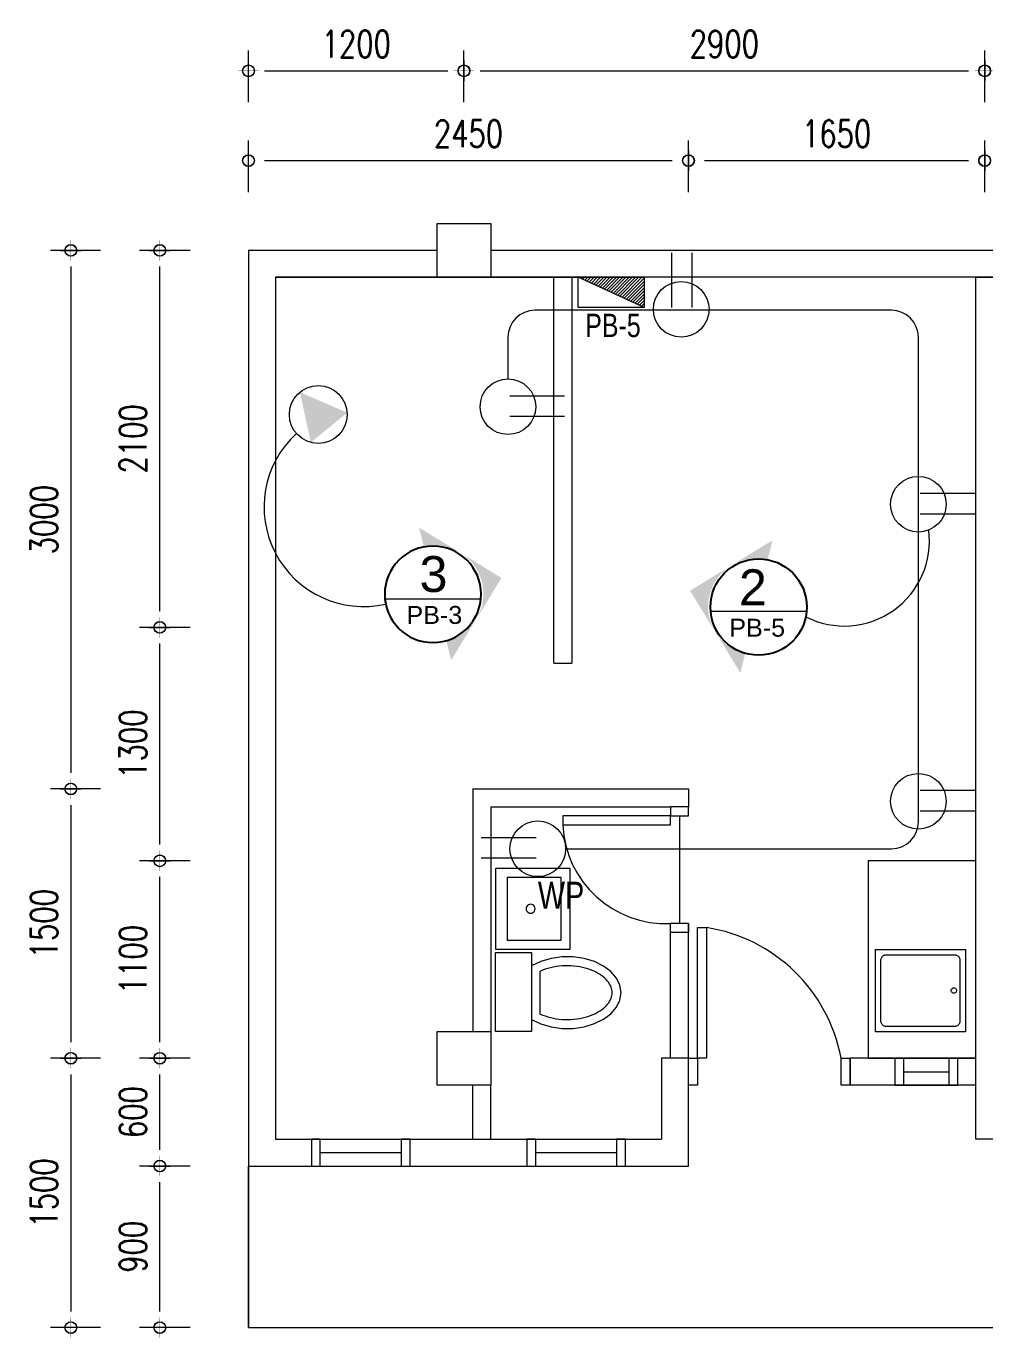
# Model space of a CAD drawing. Header units: millimetres. Extents: x 1634676 to 2610633, y -385676 to -37463.
# Drawn here: x 2139260 to 2144597, y -141535 to -134230 of the extents above; entities that cross this region are included whole.
import ezdxf

# ---------------------------------------------------------------- set-up
doc = ezdxf.new("R2010")
doc.units = ezdxf.units.MM
doc.header["$MEASUREMENT"] = 0
doc.linetypes.add('HIDDEN2', pattern=[0.1875, 0.125, -0.0625])
doc.layers.get('0').update_dxf_attribs({"lineweight": 15})
doc.layers.get('Defpoints').update_dxf_attribs({"color": 250})
for name, color, linetype, lineweight in [('.1', 1, 'Continuous', 9), ('.15', 7, 'Continuous', 15), ('.2', 2, 'Continuous', 20), ('ST-ANNOT_A', 74, 'Continuous', 20), ('ST-DIM_E', 250, 'Continuous', 13), ('ST-HATCH_E', 250, 'Continuous', 9)]:
    doc.layers.add(name, color=color, linetype=linetype, lineweight=lineweight)
for name, color, linetype in [('PDF4_Text', 7, 'Continuous'), ('TXT', 4, 'Continuous'), ('WI', 6, 'Continuous')]:
    doc.layers.add(name, color=color, linetype=linetype)
doc.styles.add('PDF Arial', font='arial.ttf')
doc.styles.add('ST_TEXT', font='romans.shx', dxfattribs={"width": 0.75})
doc.styles.add('TXT-2', font='GOTHIC.TTF', dxfattribs={"height": 2.5})
doc.dimstyles.new('ST_D75', dxfattribs={"dimscale": 75, "dimtxt": 2, "dimasz": 1.2, "dimexe": 1.5, "dimexo": 1, "dimgap": 1, "dimtad": 1, "dimdec": 0, "dimzin": 1, "dimdsep": 46, "dimtxsty": 'ST_TEXT', "dimblk": 'OpenIndicator', "dimcen": 1, "dimclrd": 256, "dimclre": 256, "dimclrt": 7, "dimadec": 0, "dimazin": 0, "dimtfac": 1, "dimtdec": 0, "dimtix": 1, "dimtmove": 2, "dimatfit": 3, "dimldrblk": 'OPEN90', "dimfxl": 0.075, "dimlwd": -1, "dimlwe": -1, "dimarcsym": 0})

# ---------------------------------------------------------------- blocks, each defined once
blk = doc.blocks.new('WERWERWERWERRR')
at = {"layer": '.1'}
for p, q in [((2049565, -88130.7), (2040365, -88130.7)), ((2040365, -88130.7), (2040365, -94130.7)), ((2049415, -88280.7), (2040515, -88280.7)), ((2040515, -88280.7), (2040515, -93080.7)), ((2040515, -88280.7), (2042515, -88280.7)), ((2044415, -93080.7), (2044415, -88280.7)), ((2044415, -88280.7), (2044515, -88280.7)), ((2041615, -91130.7), (2041615, -92480.7)), ((2041615, -91130.7), (2042815, -91130.7)), ((2042815, -91130.7), (2042815, -91130.7)), ((2042815, -91130.7), (2042815, -91230.7)), ((2041715, -91230.7), (2041715, -92480.7)), ((2041715, -91230.7), (2042715, -91230.7)), ((2042815, -91230.7), (2042715, -91230.7)), ((2042715, -91230.7), (2042715, -91280.7)), ((2042815, -91280.7), (2042815, -91230.7)), ((2042715, -91280.7), (2042115, -91280.7)), ((2042115, -91280.7), (2042115, -91330.7)), ((2042715, -91280.7), (2042815, -91280.7)), ((2042715, -91330.7), (2042715, -91280.7)), ((2042765, -91280.7), (2042765, -91880.7)), ((2042115, -91330.7), (2042715, -91330.7)), ((2044415, -91530.7), (2043815, -91530.7)), ((2043815, -91530.7), (2043815, -92630.7)), ((2044415, -92630.7), (2044415, -91530.7)), ((2042155.9, -91572.9), (2041740, -91572.9)), ((2041740, -91572.9), (2041740, -92022.9)), ((2042155.9, -92022.9), (2042155.9, -91572.9)), ((2042105.9, -91622.9), (2041805.9, -91622.9)), ((2041805.9, -91622.9), (2041805.9, -91972.9)), ((2042105.9, -91972.9), (2042105.9, -91622.9)), ((2041911.7, -91791.4), (2041910.8, -91797.9)), ((2041910.8, -91797.9), (2041911.7, -91804.3)), ((2041914.2, -91785.4), (2041911.7, -91791.4)), ((2041911.7, -91804.3), (2041914.2, -91810.4)), ((2041918.2, -91780.2), (2041914.2, -91785.4)), ((2041914.2, -91810.4), (2041918.2, -91815.5)), ((2041923.3, -91776.2), (2041918.2, -91780.2)), ((2041918.2, -91815.5), (2041923.3, -91819.5)), ((2041929.4, -91773.7), (2041923.3, -91776.2)), ((2041923.3, -91819.5), (2041929.4, -91822)), ((2041935.8, -91772.9), (2041929.4, -91773.7)), ((2041929.4, -91822), (2041935.8, -91822.9)), ((2041942.3, -91773.7), (2041935.8, -91772.9)), ((2041935.8, -91822.9), (2041942.3, -91822)), ((2041948.3, -91776.2), (2041942.3, -91773.7)), ((2041942.3, -91822), (2041948.3, -91819.5)), ((2041953.5, -91780.2), (2041948.3, -91776.2)), ((2041948.3, -91819.5), (2041953.5, -91815.5)), ((2041957.5, -91785.4), (2041953.5, -91780.2)), ((2041953.5, -91815.5), (2041957.5, -91810.4)), ((2041960, -91791.4), (2041957.5, -91785.4)), ((2041957.5, -91810.4), (2041960, -91804.3)), ((2041960.8, -91797.9), (2041960, -91791.4)), ((2041960, -91804.3), (2041960.8, -91797.9)), ((2042715, -91930.7), (2042715, -91880.7)), ((2042815, -91880.7), (2042715, -91880.7)), ((2042715, -92630.7), (2042715, -91880.7)), ((2042815, -91880.7), (2042815, -91930.7)), ((2042815, -93230.7), (2042815, -91880.7)), ((2042815, -91930.7), (2042715, -91930.7)), ((2041740, -92022.9), (2042155.9, -92022.9)), ((2041740, -92480.7), (2041740, -92040.7)), ((2041740, -92040.7), (2041940, -92040.7)), ((2041805.9, -91972.9), (2042105.9, -91972.9)), ((2041940, -92040.7), (2041940, -92480.7)), ((2043856.9, -92483.6), (2043856.9, -92023.6)), ((2043856.9, -92023.9), (2044356.9, -92023.9)), ((2044356.9, -92023.6), (2044356.9, -92483.6)), ((2041992.6, -92090.9), (2041941.7, -92115)), ((2042049.9, -92074.3), (2041992.6, -92090.9)), ((2042111.1, -92066), (2042049.9, -92074.3)), ((2042111, -92116.2), (2042094.6, -92117.7)), ((2042127.6, -92115.3), (2042111, -92116.2)), ((2042173.5, -92066.4), (2042111.1, -92066)), ((2042144.1, -92115.1), (2042127.6, -92115.3)), ((2042160.7, -92115.6), (2042144.1, -92115.1)), ((2042177.2, -92116.8), (2042160.7, -92115.6)), ((2042234.4, -92075.3), (2042173.5, -92066.4)), ((2042193.5, -92118.7), (2042177.2, -92116.8)), ((2042291.3, -92092.4), (2042234.4, -92075.3)), ((2042341.6, -92117), (2042291.3, -92092.4)), ((2042383.2, -92148), (2042341.6, -92117)), ((2043886.9, -92083.6), (2043887.1, -92079.7)), ((2043886.9, -92423.6), (2043886.9, -92083.6)), ((2043887.1, -92079.7), (2043887.9, -92075.8)), ((2043887.9, -92075.8), (2043889.2, -92072.1)), ((2043889.2, -92072.1), (2043890.9, -92068.6)), ((2043890.9, -92068.6), (2043893.1, -92065.3)), ((2043893.1, -92065.3), (2043895.7, -92062.4)), ((2043895.7, -92062.4), (2043898.6, -92059.8)), ((2043898.6, -92059.8), (2043901.9, -92057.6)), ((2043901.9, -92057.6), (2043905.4, -92055.9)), ((2043905.4, -92055.9), (2043909.1, -92054.6)), ((2043909.1, -92054.6), (2043913, -92053.9)), ((2043913, -92053.9), (2043916.9, -92053.6)), ((2043916.9, -92053.6), (2044296.9, -92053.6)), ((2044296.9, -92053.6), (2044300.8, -92053.9)), ((2044300.8, -92053.9), (2044304.6, -92054.6)), ((2044304.6, -92054.6), (2044308.4, -92055.9)), ((2044308.4, -92055.9), (2044311.9, -92057.6)), ((2044311.9, -92057.6), (2044315.1, -92059.8)), ((2044315.1, -92059.8), (2044318.1, -92062.4)), ((2044318.1, -92062.4), (2044320.7, -92065.3)), ((2044320.7, -92065.3), (2044322.9, -92068.6)), ((2044322.9, -92068.6), (2044324.6, -92072.1)), ((2044324.6, -92072.1), (2044325.9, -92075.8)), ((2044325.9, -92075.8), (2044326.6, -92079.7)), ((2044326.6, -92079.7), (2044326.9, -92083.6)), ((2044326.9, -92083.6), (2044326.9, -92423.6)), ((2042003.4, -92140.4), (2041990, -92146.2)), ((2041990, -92384.1), (2041990, -92146.2)), ((2042017.4, -92135.1), (2042003.4, -92140.4)), ((2042032, -92130.4), (2042017.4, -92135.1)), ((2042047.1, -92126.3), (2042032, -92130.4)), ((2042062.6, -92122.8), (2042047.1, -92126.3)), ((2042078.5, -92119.9), (2042062.6, -92122.8)), ((2042094.6, -92117.7), (2042078.5, -92119.9)), ((2042209.5, -92121.3), (2042193.5, -92118.7)), ((2042225.2, -92124.5), (2042209.5, -92121.3)), ((2042240.5, -92128.3), (2042225.2, -92124.5)), ((2042255.4, -92132.7), (2042240.5, -92128.3)), ((2042269.7, -92137.7), (2042255.4, -92132.7)), ((2042283.4, -92143.2), (2042269.7, -92137.7)), ((2042296.4, -92149.2), (2042283.4, -92143.2)), ((2042308.7, -92155.7), (2042296.4, -92149.2)), ((2042320.3, -92162.6), (2042308.7, -92155.7)), ((2042331, -92169.9), (2042320.3, -92162.6)), ((2042340.8, -92177.4), (2042331, -92169.9)), ((2042349.7, -92185.2), (2042340.8, -92177.4)), ((2042357.7, -92193.1), (2042349.7, -92185.2)), ((2042414.3, -92184.1), (2042383.2, -92148)), ((2042433.5, -92223.7), (2042414.3, -92184.1)), ((2042364.8, -92201.2), (2042357.7, -92193.1)), ((2042371, -92209.4), (2042364.8, -92201.2)), ((2042376.2, -92217.5), (2042371, -92209.4)), ((2042380.5, -92225.6), (2042376.2, -92217.5)), ((2042384, -92233.7), (2042380.5, -92225.6)), ((2042386.7, -92241.6), (2042384, -92233.7)), ((2042388.5, -92249.5), (2042386.7, -92241.6)), ((2042389.6, -92257.3), (2042388.5, -92249.5)), ((2042390, -92265.1), (2042389.6, -92257.3)), ((2042440, -92265.1), (2042433.5, -92223.7)), ((2044278.3, -92253.6), (2044278.8, -92249.7)), ((2044278.8, -92257.5), (2044278.3, -92253.6)), ((2044278.8, -92249.7), (2044280.3, -92246.1)), ((2044280.3, -92261.1), (2044278.8, -92257.5)), ((2044280.3, -92246.1), (2044282.7, -92243)), ((2044282.7, -92264.2), (2044280.3, -92261.1)), ((2044282.7, -92243), (2044285.8, -92240.6)), ((2044285.8, -92240.6), (2044289.4, -92239.1)), ((2044289.4, -92239.1), (2044293.3, -92238.6)), ((2044293.3, -92238.6), (2044297.2, -92239.1)), ((2044297.2, -92239.1), (2044300.8, -92240.6)), ((2044300.8, -92240.6), (2044303.9, -92243)), ((2044303.9, -92243), (2044306.3, -92246.1)), ((2044306.3, -92261.1), (2044303.9, -92264.2)), ((2044306.3, -92246.1), (2044307.8, -92249.7)), ((2044307.8, -92257.5), (2044306.3, -92261.1)), ((2044307.8, -92249.7), (2044308.3, -92253.6)), ((2044308.3, -92253.6), (2044307.8, -92257.5)), ((2042357.7, -92337.1), (2042364.8, -92329)), ((2042364.8, -92329), (2042371, -92320.9)), ((2042371, -92320.9), (2042376.2, -92312.7)), ((2042376.2, -92312.7), (2042380.5, -92304.6)), ((2042380.5, -92304.6), (2042384, -92296.6)), ((2042384, -92296.6), (2042386.7, -92288.6)), ((2042386.7, -92288.6), (2042388.5, -92280.7)), ((2042388.5, -92280.7), (2042389.6, -92272.9)), ((2042389.6, -92272.9), (2042390, -92265.1)), ((2042414.3, -92346.1), (2042433.5, -92306.5)), ((2042433.5, -92306.5), (2042440, -92265.1)), ((2044285.8, -92266.6), (2044282.7, -92264.2)), ((2044289.4, -92268.1), (2044285.8, -92266.6)), ((2044293.3, -92268.6), (2044289.4, -92268.1)), ((2044297.2, -92268.1), (2044293.3, -92268.6)), ((2044300.8, -92266.6), (2044297.2, -92268.1)), ((2044303.9, -92264.2), (2044300.8, -92266.6)), ((2041990, -92384.1), (2042003.4, -92389.8)), ((2042003.4, -92389.8), (2042017.4, -92395.1)), ((2042017.4, -92395.1), (2042032, -92399.8)), ((2042032, -92399.8), (2042047.1, -92403.9)), ((2042047.1, -92403.9), (2042062.6, -92407.4)), ((2042062.6, -92407.4), (2042078.5, -92410.3)), ((2042193.5, -92411.5), (2042209.5, -92409)), ((2042209.5, -92409), (2042225.2, -92405.8)), ((2042225.2, -92405.8), (2042240.5, -92401.9)), ((2042240.5, -92401.9), (2042255.4, -92397.5)), ((2042255.4, -92397.5), (2042269.7, -92392.5)), ((2042269.7, -92392.5), (2042283.4, -92387)), ((2042283.4, -92387), (2042296.4, -92381)), ((2042296.4, -92381), (2042308.7, -92374.5)), ((2042308.7, -92374.5), (2042320.3, -92367.6)), ((2042320.3, -92367.6), (2042331, -92360.4)), ((2042331, -92360.4), (2042340.8, -92352.8)), ((2042340.8, -92352.8), (2042349.7, -92345)), ((2042341.6, -92413.2), (2042383.2, -92382.2)), ((2042349.7, -92345), (2042357.7, -92337.1)), ((2042383.2, -92382.2), (2042414.3, -92346.1)), ((2041940, -92480.7), (2041740, -92480.7)), ((2041941.7, -92415.2), (2041992.6, -92439.3)), ((2041992.6, -92439.3), (2042049.9, -92455.9)), ((2042049.9, -92455.9), (2042111.1, -92464.2)), ((2042078.5, -92410.3), (2042094.6, -92412.5)), ((2042094.6, -92412.5), (2042111, -92414.1)), ((2042111, -92414.1), (2042127.6, -92414.9)), ((2042111.1, -92464.2), (2042173.5, -92463.9)), ((2042127.6, -92414.9), (2042144.1, -92415.1)), ((2042144.1, -92415.1), (2042160.7, -92414.6)), ((2042160.7, -92414.6), (2042177.2, -92413.4)), ((2042173.5, -92463.9), (2042234.4, -92454.9)), ((2042177.2, -92413.4), (2042193.5, -92411.5)), ((2042234.4, -92454.9), (2042291.3, -92437.8)), ((2042291.3, -92437.8), (2042341.6, -92413.2)), ((2043887.1, -92427.5), (2043886.9, -92423.6)), ((2043887.9, -92431.4), (2043887.1, -92427.5)), ((2043889.2, -92435.1), (2043887.9, -92431.4)), ((2043890.9, -92438.6), (2043889.2, -92435.1)), ((2043893.1, -92441.9), (2043890.9, -92438.6)), ((2043895.7, -92444.8), (2043893.1, -92441.9)), ((2043898.6, -92447.4), (2043895.7, -92444.8)), ((2043901.9, -92449.6), (2043898.6, -92447.4)), ((2043905.4, -92451.3), (2043901.9, -92449.6)), ((2043909.1, -92452.6), (2043905.4, -92451.3)), ((2043913, -92453.4), (2043909.1, -92452.6)), ((2043916.9, -92453.6), (2043913, -92453.4)), ((2044296.9, -92453.6), (2043916.9, -92453.6)), ((2044300.8, -92453.4), (2044296.9, -92453.6)), ((2044304.6, -92452.6), (2044300.8, -92453.4)), ((2044308.4, -92451.3), (2044304.6, -92452.6)), ((2044311.9, -92449.6), (2044308.4, -92451.3)), ((2044315.1, -92447.4), (2044311.9, -92449.6)), ((2044318.1, -92444.8), (2044315.1, -92447.4)), ((2044320.7, -92441.9), (2044318.1, -92444.8)), ((2044322.9, -92438.6), (2044320.7, -92441.9)), ((2044324.6, -92435.1), (2044322.9, -92438.6)), ((2044325.9, -92431.4), (2044324.6, -92435.1)), ((2044326.6, -92427.5), (2044325.9, -92431.4)), ((2044326.9, -92423.6), (2044326.6, -92427.5)), ((2044356.9, -92483.6), (2043856.9, -92483.6)), ((2042815, -92630.7), (2042665, -92630.7)), ((2042665, -92630.7), (2042665, -93080.7)), ((2043715, -92780.7), (2043715, -92630.7)), ((2044415, -92630.7), (2043715, -92630.7)), ((2043815, -92630.7), (2044415, -92630.7)), ((2044015, -92630.7), (2043965, -92630.7)), ((2043965, -92630.7), (2043965, -92780.7)), ((2044015, -92780.7), (2044015, -92630.7)), ((2044015, -92630.7), (2044265, -92630.7)), ((2044315, -92630.7), (2044265, -92630.7)), ((2044265, -92630.7), (2044265, -92780.7)), ((2044315, -92780.7), (2044315, -92630.7)), ((2044015, -92705.7), (2044265, -92705.7)), ((2041615, -93080.7), (2041615, -92780.7)), ((2041715, -93080.7), (2041715, -92780.7)), ((2044415, -92780.7), (2043715, -92780.7)), ((2043965, -92780.7), (2044015, -92780.7)), ((2044015, -92780.7), (2044265, -92780.7)), ((2044265, -92780.7), (2044315, -92780.7)), ((2040515, -93080.7), (2042665, -93080.7)), ((2040765, -93080.7), (2040715, -93080.7)), ((2040715, -93080.7), (2040715, -93230.7)), ((2040765, -93230.7), (2040765, -93080.7)), ((2040765, -93080.7), (2041215, -93080.7)), ((2041265, -93080.7), (2041215, -93080.7)), ((2041215, -93080.7), (2041215, -93230.7)), ((2041265, -93230.7), (2041265, -93080.7)), ((2041965, -93080.7), (2041915, -93080.7)), ((2041915, -93080.7), (2041915, -93230.7)), ((2041965, -93230.7), (2041965, -93080.7)), ((2041965, -93080.7), (2042415, -93080.7)), ((2042465, -93080.7), (2042415, -93080.7)), ((2042415, -93080.7), (2042415, -93230.7)), ((2042465, -93230.7), (2042465, -93080.7)), ((2044515, -93080.7), (2044415, -93080.7)), ((2040765, -93155.7), (2041215, -93155.7)), ((2041965, -93155.7), (2042415, -93155.7)), ((2040365, -94130.7), (2040365, -93230.7)), ((2040365, -93230.7), (2042815, -93230.7)), ((2040715, -93230.7), (2040765, -93230.7)), ((2040765, -93230.7), (2041215, -93230.7)), ((2041215, -93230.7), (2041265, -93230.7)), ((2041915, -93230.7), (2041965, -93230.7)), ((2041965, -93230.7), (2042415, -93230.7)), ((2042415, -93230.7), (2042465, -93230.7)), ((2040365, -94130.7), (2049565, -94130.7))]:
    blk.add_line(p, q, dxfattribs=at)
for points in [[(2042865, -92630.7), (2042865, -91902.7), (2042915, -91902.7), (2042915, -92630.7)], [(2042815, -92780.7), (2042815, -92630.7), (2042865, -92630.7), (2042865, -92780.7)], [(2043665, -92780.7), (2043665, -92630.7), (2043715, -92630.7), (2043715, -92780.7)]]:
    blk.add_lwpolyline(points, close=True, dxfattribs=at)
for centre, radius, start, end in [((2042690, -91305.7), 575.5, 182.48955, 272.48955), ((2042776.6, -92795.5), 903.5, 10.51284, 81.19233)]:
    blk.add_arc(centre, radius, start, end, dxfattribs=at)
blk = doc.blocks.new('5675675757')
for points in [[(2045776.7, -47336.5), (2045776.7, -47036.5), (2045476.7, -47036.5), (2045476.7, -47336.5)], [(2045776.7, -51836.5), (2045776.7, -51536.5), (2045476.7, -51536.5), (2045476.7, -51836.5)]]:
    blk.add_wipeout(points).dxf.layer = 'ST-HATCH_E'
at = {"layer": '.15', "color": 6}
for points in [[(2045476.7, -47336.5), (2045476.7, -47036.5), (2045776.7, -47036.5), (2045776.7, -47336.5)], [(2045476.7, -51836.5), (2045476.7, -51536.5), (2045776.7, -51536.5), (2045776.7, -51836.5)]]:
    blk.add_lwpolyline(points, close=True, dxfattribs=at)
blk = doc.blocks.new('A$C3C7E2ECF')
at = {"layer": 'WI'}
h = blk.add_hatch(color=31, dxfattribs=at)
h.paths.add_polyline_path([(0.738, 0.949), (0.373, 0.791, -0.205533), (0.691, 0.788, -0.186332), (0.897, 0.584)])
h.paths.add_polyline_path([(0.365, 0.787), (0, 0.629), (0.155, 0.567, -0.195915)])
h.paths.add_polyline_path([(0.9, 0.575, -0.195915), (0.903, 0.272), (1.058, 0.21)])
at = {"layer": 'WI', "color": 31}
blk.add_circle((0.523, 0.402), 0.402, dxfattribs=at)
blk = doc.blocks.new('OpenIndicator')
at = {"layer": 'ST-DIM_E'}
h = blk.add_hatch(color=255, dxfattribs=at)
h.paths.add_polyline_path([(0.35, 0), (0.365, 0, 0.414214), (0, 0.365), (0, 0.35, -0.414214)])
h.paths.add_polyline_path([(0, 0.35), (0, 0.365, 0.414214), (-0.365, 0), (-0.35, 0, -0.414214)])
h.paths.add_polyline_path([(0, -0.35), (0, -0.365, 0.414214), (0.365, 0), (0.35, 0, -0.414214)])
h.paths.add_polyline_path([(-0.35, 0), (-0.365, 0, 0.414214), (0, -0.365), (0, -0.35, -0.414214)])
at = {"layer": 'ST-DIM_E', "color": 255}
blk.add_line((0, 0.634), (0, -0.634), dxfattribs=at)
at = {"layer": 'ST-DIM_E', "color": 255, "const_width": 0.01}
blk.add_lwpolyline([(-0.63, 0), (0.63, 0)], dxfattribs=at)
at = {"layer": 'ST-DIM_E', "color": 255}
for radius in [0.365, 0.35]:
    blk.add_circle((0, 0), radius, dxfattribs=at)
blk = doc.blocks.new('*D1759')
at = {"layer": 'Defpoints', "color": 0, "linetype": 'Continuous', "ltscale": 3, "transparency": 16777216}
for p in [(2141697.2, -134478.5), (2140497.2, -134728.5), (2141697.2, -134728.5)]:
    blk.add_point(p, dxfattribs=at)
at = {"layer": 'ST-DIM_E', "ltscale": 3, "transparency": 16777216}
for p, q in [((2140497.2, -134653.5), (2140497.2, -134366)), ((2141697.2, -134653.5), (2141697.2, -134366)), ((2140587.2, -134478.5), (2141607.2, -134478.5))]:
    blk.add_line(p, q, dxfattribs=at)
at = {"layer": 'ST-DIM_E', "linetype": 'Continuous', "ltscale": 3, "transparency": 16777216, "xscale": 90, "yscale": 90, "zscale": 90, "rotation": 180}
blk.add_blockref('OpenIndicator', (2140497.2, -134478.5), dxfattribs=at)
at = {"layer": 'ST-DIM_E', "linetype": 'Continuous', "ltscale": 3, "transparency": 16777216, "xscale": 90, "yscale": 90, "zscale": 90}
blk.add_blockref('OpenIndicator', (2141697.2, -134478.5), dxfattribs=at)
at = {"layer": 'ST-DIM_E', "color": 7, "linetype": 'Continuous', "ltscale": 3, "transparency": 16777216, "insert": (2141097.2, -134328.5), "char_height": 150, "attachment_point": 5, "style": 'ST_TEXT'}
blk.add_mtext('1200', dxfattribs=at)
blk = doc.blocks.new('_Open90')
at = {"color": 0, "linetype": 'ByBlock', "lineweight": -2}
for p, q in [((0, 0), (-1, 0)), ((-0.5, 0.5), (0, 0)), ((0, 0), (-0.5, -0.5))]:
    blk.add_line(p, q, dxfattribs=at)
blk = doc.blocks.new('*D1760')
at = {"layer": 'Defpoints', "color": 0, "linetype": 'Continuous', "ltscale": 3, "transparency": 16777216}
for p in [(2144597.2, -134478.5), (2141697.2, -134728.5), (2144597.2, -134728.5)]:
    blk.add_point(p, dxfattribs=at)
at = {"layer": 'ST-DIM_E', "ltscale": 3, "transparency": 16777216}
for p, q in [((2141697.2, -134653.5), (2141697.2, -134366)), ((2144597.2, -134653.5), (2144597.2, -134366)), ((2141787.2, -134478.5), (2144507.2, -134478.5))]:
    blk.add_line(p, q, dxfattribs=at)
at = {"layer": 'ST-DIM_E', "linetype": 'Continuous', "ltscale": 3, "transparency": 16777216, "xscale": 90, "yscale": 90, "zscale": 90, "rotation": 180}
blk.add_blockref('OpenIndicator', (2141697.2, -134478.5), dxfattribs=at)
at = {"layer": 'ST-DIM_E', "linetype": 'Continuous', "ltscale": 3, "transparency": 16777216, "xscale": 90, "yscale": 90, "zscale": 90}
blk.add_blockref('OpenIndicator', (2144597.2, -134478.5), dxfattribs=at)
at = {"layer": 'ST-DIM_E', "color": 7, "linetype": 'Continuous', "ltscale": 3, "transparency": 16777216, "insert": (2143147.2, -134328.5), "char_height": 150, "attachment_point": 5, "style": 'ST_TEXT'}
blk.add_mtext('2900', dxfattribs=at)
blk = doc.blocks.new('*D1761')
at = {"layer": 'Defpoints', "color": 0, "linetype": 'Continuous', "ltscale": 3, "transparency": 16777216}
for p in [(2144597.2, -134978.5), (2142947.2, -135228.5), (2144597.2, -135228.5)]:
    blk.add_point(p, dxfattribs=at)
at = {"layer": 'ST-DIM_E', "ltscale": 3, "transparency": 16777216}
for p, q in [((2142947.2, -135153.5), (2142947.2, -134866)), ((2144597.2, -135153.5), (2144597.2, -134866)), ((2143037.2, -134978.5), (2144507.2, -134978.5))]:
    blk.add_line(p, q, dxfattribs=at)
at = {"layer": 'ST-DIM_E', "linetype": 'Continuous', "ltscale": 3, "transparency": 16777216, "xscale": 90, "yscale": 90, "zscale": 90, "rotation": 180}
blk.add_blockref('OpenIndicator', (2142947.2, -134978.5), dxfattribs=at)
at = {"layer": 'ST-DIM_E', "linetype": 'Continuous', "ltscale": 3, "transparency": 16777216, "xscale": 90, "yscale": 90, "zscale": 90}
blk.add_blockref('OpenIndicator', (2144597.2, -134978.5), dxfattribs=at)
at = {"layer": 'ST-DIM_E', "color": 7, "linetype": 'Continuous', "ltscale": 3, "transparency": 16777216, "insert": (2143772.2, -134828.5), "char_height": 150, "attachment_point": 5, "style": 'ST_TEXT'}
blk.add_mtext('1650', dxfattribs=at)
blk = doc.blocks.new('*D1762')
at = {"layer": 'Defpoints', "color": 0, "linetype": 'Continuous', "ltscale": 3, "transparency": 16777216}
for p in [(2145697.2, -134478.5), (2144597.2, -134728.5), (2145697.2, -134728.5)]:
    blk.add_point(p, dxfattribs=at)
at = {"layer": 'ST-DIM_E', "ltscale": 3, "transparency": 16777216}
for p, q in [((2144597.2, -134653.5), (2144597.2, -134366)), ((2145697.2, -134653.5), (2145697.2, -134366)), ((2144687.2, -134478.5), (2145607.2, -134478.5))]:
    blk.add_line(p, q, dxfattribs=at)
at = {"layer": 'ST-DIM_E', "linetype": 'Continuous', "ltscale": 3, "transparency": 16777216, "xscale": 90, "yscale": 90, "zscale": 90, "rotation": 180}
blk.add_blockref('OpenIndicator', (2144597.2, -134478.5), dxfattribs=at)
at = {"layer": 'ST-DIM_E', "linetype": 'Continuous', "ltscale": 3, "transparency": 16777216, "xscale": 90, "yscale": 90, "zscale": 90}
blk.add_blockref('OpenIndicator', (2145697.2, -134478.5), dxfattribs=at)
at = {"layer": 'ST-DIM_E', "color": 7, "linetype": 'Continuous', "ltscale": 3, "transparency": 16777216, "insert": (2145147.2, -134328.5), "char_height": 150, "attachment_point": 5, "style": 'ST_TEXT'}
blk.add_mtext('1100', dxfattribs=at)
blk = doc.blocks.new('*D1764')
at = {"layer": 'Defpoints', "color": 0, "linetype": 'Continuous', "ltscale": 3, "transparency": 16777216}
for p in [(2146197.2, -134978.5), (2144597.2, -135228.5), (2146197.2, -135228.5)]:
    blk.add_point(p, dxfattribs=at)
at = {"layer": 'ST-DIM_E', "ltscale": 3, "transparency": 16777216}
for p, q in [((2144597.2, -135153.5), (2144597.2, -134866)), ((2146197.2, -135153.5), (2146197.2, -134866)), ((2144687.2, -134978.5), (2146107.2, -134978.5))]:
    blk.add_line(p, q, dxfattribs=at)
at = {"layer": 'ST-DIM_E', "linetype": 'Continuous', "ltscale": 3, "transparency": 16777216, "xscale": 90, "yscale": 90, "zscale": 90, "rotation": 180}
blk.add_blockref('OpenIndicator', (2144597.2, -134978.5), dxfattribs=at)
at = {"layer": 'ST-DIM_E', "linetype": 'Continuous', "ltscale": 3, "transparency": 16777216, "xscale": 90, "yscale": 90, "zscale": 90}
blk.add_blockref('OpenIndicator', (2146197.2, -134978.5), dxfattribs=at)
at = {"layer": 'ST-DIM_E', "color": 7, "linetype": 'Continuous', "ltscale": 3, "transparency": 16777216, "insert": (2145397.2, -134828.5), "char_height": 150, "attachment_point": 5, "style": 'ST_TEXT'}
blk.add_mtext('1600', dxfattribs=at)
blk = doc.blocks.new('*D1767')
at = {"layer": 'Defpoints', "color": 0, "linetype": 'Continuous', "ltscale": 3, "transparency": 16777216}
for p in [(2139747.2, -135478.5), (2139508, -138478.5), (2139747.2, -138478.5)]:
    blk.add_point(p, dxfattribs=at)
at = {"layer": 'ST-DIM_E', "ltscale": 3, "transparency": 16777216}
for p, q in [((2139672.2, -135478.5), (2139395.5, -135478.5)), ((2139508, -135568.5), (2139508, -138388.5)), ((2139672.2, -138478.5), (2139395.5, -138478.5))]:
    blk.add_line(p, q, dxfattribs=at)
at = {"layer": 'ST-DIM_E', "linetype": 'Continuous', "ltscale": 3, "transparency": 16777216, "xscale": 90, "yscale": 90, "zscale": 90}
for p, rotation in [((2139508, -135478.5), 90), ((2139508, -138478.5), 270)]:
    blk.add_blockref('OpenIndicator', p, dxfattribs=dict(at, rotation=rotation))
at = {"layer": 'ST-DIM_E', "color": 7, "linetype": 'Continuous', "ltscale": 3, "transparency": 16777216, "insert": (2139358, -136978.5), "char_height": 150, "attachment_point": 5, "rotation": 90, "style": 'ST_TEXT'}
blk.add_mtext('3000', dxfattribs=at)
blk = doc.blocks.new('*D1768')
at = {"layer": 'Defpoints', "color": 0, "linetype": 'Continuous', "ltscale": 3, "transparency": 16777216}
for p in [(2139747.2, -138478.5), (2139508, -139978.5), (2139747.2, -139978.5)]:
    blk.add_point(p, dxfattribs=at)
at = {"layer": 'ST-DIM_E', "ltscale": 3, "transparency": 16777216}
for p, q in [((2139672.2, -138478.5), (2139395.5, -138478.5)), ((2139508, -138568.5), (2139508, -139888.5)), ((2139672.2, -139978.5), (2139395.5, -139978.5))]:
    blk.add_line(p, q, dxfattribs=at)
at = {"layer": 'ST-DIM_E', "linetype": 'Continuous', "ltscale": 3, "transparency": 16777216, "xscale": 90, "yscale": 90, "zscale": 90}
for p, rotation in [((2139508, -138478.5), 90), ((2139508, -139978.5), 270)]:
    blk.add_blockref('OpenIndicator', p, dxfattribs=dict(at, rotation=rotation))
at = {"layer": 'ST-DIM_E', "color": 7, "linetype": 'Continuous', "ltscale": 3, "transparency": 16777216, "insert": (2139358, -139228.5), "char_height": 150, "attachment_point": 5, "rotation": 90, "style": 'ST_TEXT'}
blk.add_mtext('1500', dxfattribs=at)
blk = doc.blocks.new('*D1769')
at = {"layer": 'Defpoints', "color": 0, "linetype": 'Continuous', "ltscale": 3, "transparency": 16777216}
for p in [(2139747.2, -139978.5), (2139508, -141478.5), (2139747.2, -141478.5)]:
    blk.add_point(p, dxfattribs=at)
at = {"layer": 'ST-DIM_E', "ltscale": 3, "transparency": 16777216}
for p, q in [((2139672.2, -139978.5), (2139395.5, -139978.5)), ((2139508, -140068.5), (2139508, -141388.5)), ((2139672.2, -141478.5), (2139395.5, -141478.5))]:
    blk.add_line(p, q, dxfattribs=at)
at = {"layer": 'ST-DIM_E', "linetype": 'Continuous', "ltscale": 3, "transparency": 16777216, "xscale": 90, "yscale": 90, "zscale": 90}
for p, rotation in [((2139508, -139978.5), 90), ((2139508, -141478.5), 270)]:
    blk.add_blockref('OpenIndicator', p, dxfattribs=dict(at, rotation=rotation))
at = {"layer": 'ST-DIM_E', "color": 7, "linetype": 'Continuous', "ltscale": 3, "transparency": 16777216, "insert": (2139358, -140728.5), "char_height": 150, "attachment_point": 5, "rotation": 90, "style": 'ST_TEXT'}
blk.add_mtext('1500', dxfattribs=at)
blk = doc.blocks.new('*D1770')
at = {"layer": 'Defpoints', "color": 0, "linetype": 'Continuous', "ltscale": 3, "transparency": 16777216}
for p in [(2140003.4, -140578.5), (2140247.2, -140578.5), (2140247.2, -141478.5)]:
    blk.add_point(p, dxfattribs=at)
at = {"layer": 'ST-DIM_E', "ltscale": 3, "transparency": 16777216}
for p, q in [((2140172.2, -140578.5), (2139890.9, -140578.5)), ((2140003.4, -141388.5), (2140003.4, -140668.5)), ((2140172.2, -141478.5), (2139890.9, -141478.5))]:
    blk.add_line(p, q, dxfattribs=at)
at = {"layer": 'ST-DIM_E', "linetype": 'Continuous', "ltscale": 3, "transparency": 16777216, "xscale": 90, "yscale": 90, "zscale": 90}
for p, rotation in [((2140003.4, -140578.5), 90), ((2140003.4, -141478.5), 270)]:
    blk.add_blockref('OpenIndicator', p, dxfattribs=dict(at, rotation=rotation))
at = {"layer": 'ST-DIM_E', "color": 7, "linetype": 'Continuous', "ltscale": 3, "transparency": 16777216, "insert": (2139853.4, -141028.5), "char_height": 150, "attachment_point": 5, "rotation": 90, "style": 'ST_TEXT'}
blk.add_mtext('900', dxfattribs=at)
blk = doc.blocks.new('*D1771')
at = {"layer": 'Defpoints', "color": 0, "linetype": 'Continuous', "ltscale": 3, "transparency": 16777216}
for p in [(2140003.4, -139978.5), (2140247.2, -139978.5), (2140247.2, -140578.5)]:
    blk.add_point(p, dxfattribs=at)
at = {"layer": 'ST-DIM_E', "ltscale": 3, "transparency": 16777216}
for p, q in [((2140172.2, -139978.5), (2139890.9, -139978.5)), ((2140003.4, -140488.5), (2140003.4, -140068.5)), ((2140172.2, -140578.5), (2139890.9, -140578.5))]:
    blk.add_line(p, q, dxfattribs=at)
at = {"layer": 'ST-DIM_E', "linetype": 'Continuous', "ltscale": 3, "transparency": 16777216, "xscale": 90, "yscale": 90, "zscale": 90}
for p, rotation in [((2140003.4, -139978.5), 90), ((2140003.4, -140578.5), 270)]:
    blk.add_blockref('OpenIndicator', p, dxfattribs=dict(at, rotation=rotation))
at = {"layer": 'ST-DIM_E', "color": 7, "linetype": 'Continuous', "ltscale": 3, "transparency": 16777216, "insert": (2139853.4, -140278.5), "char_height": 150, "attachment_point": 5, "rotation": 90, "style": 'ST_TEXT'}
blk.add_mtext('600', dxfattribs=at)
blk = doc.blocks.new('*D1772')
at = {"layer": 'Defpoints', "color": 0, "linetype": 'Continuous', "ltscale": 3, "transparency": 16777216}
for p in [(2140003.4, -138878.5), (2140247.2, -138878.5), (2140247.2, -139978.5)]:
    blk.add_point(p, dxfattribs=at)
at = {"layer": 'ST-DIM_E', "ltscale": 3, "transparency": 16777216}
for p, q in [((2140172.2, -138878.5), (2139890.9, -138878.5)), ((2140003.4, -139888.5), (2140003.4, -138968.5)), ((2140172.2, -139978.5), (2139890.9, -139978.5))]:
    blk.add_line(p, q, dxfattribs=at)
at = {"layer": 'ST-DIM_E', "linetype": 'Continuous', "ltscale": 3, "transparency": 16777216, "xscale": 90, "yscale": 90, "zscale": 90}
for p, rotation in [((2140003.4, -138878.5), 90), ((2140003.4, -139978.5), 270)]:
    blk.add_blockref('OpenIndicator', p, dxfattribs=dict(at, rotation=rotation))
at = {"layer": 'ST-DIM_E', "color": 7, "linetype": 'Continuous', "ltscale": 3, "transparency": 16777216, "insert": (2139853.4, -139428.5), "char_height": 150, "attachment_point": 5, "rotation": 90, "style": 'ST_TEXT'}
blk.add_mtext('1100', dxfattribs=at)
blk = doc.blocks.new('*D1773')
at = {"layer": 'Defpoints', "color": 0, "linetype": 'Continuous', "ltscale": 3, "transparency": 16777216}
for p in [(2140003.4, -137578.5), (2140247.2, -137578.5), (2140247.2, -138878.5)]:
    blk.add_point(p, dxfattribs=at)
at = {"layer": 'ST-DIM_E', "ltscale": 3, "transparency": 16777216}
for p, q in [((2140172.2, -137578.5), (2139890.9, -137578.5)), ((2140003.4, -138788.5), (2140003.4, -137668.5)), ((2140172.2, -138878.5), (2139890.9, -138878.5))]:
    blk.add_line(p, q, dxfattribs=at)
at = {"layer": 'ST-DIM_E', "linetype": 'Continuous', "ltscale": 3, "transparency": 16777216, "xscale": 90, "yscale": 90, "zscale": 90}
for p, rotation in [((2140003.4, -137578.5), 90), ((2140003.4, -138878.5), 270)]:
    blk.add_blockref('OpenIndicator', p, dxfattribs=dict(at, rotation=rotation))
at = {"layer": 'ST-DIM_E', "color": 7, "linetype": 'Continuous', "ltscale": 3, "transparency": 16777216, "insert": (2139853.4, -138228.5), "char_height": 150, "attachment_point": 5, "rotation": 90, "style": 'ST_TEXT'}
blk.add_mtext('1300', dxfattribs=at)
blk = doc.blocks.new('*D1774')
at = {"layer": 'Defpoints', "color": 0, "linetype": 'Continuous', "ltscale": 3, "transparency": 16777216}
for p in [(2140003.4, -135478.5), (2140247.2, -135478.5), (2140247.2, -137578.5)]:
    blk.add_point(p, dxfattribs=at)
at = {"layer": 'ST-DIM_E', "ltscale": 3, "transparency": 16777216}
for p, q in [((2140172.2, -135478.5), (2139890.9, -135478.5)), ((2140003.4, -137488.5), (2140003.4, -135568.5)), ((2140172.2, -137578.5), (2139890.9, -137578.5))]:
    blk.add_line(p, q, dxfattribs=at)
at = {"layer": 'ST-DIM_E', "linetype": 'Continuous', "ltscale": 3, "transparency": 16777216, "xscale": 90, "yscale": 90, "zscale": 90}
for p, rotation in [((2140003.4, -135478.5), 90), ((2140003.4, -137578.5), 270)]:
    blk.add_blockref('OpenIndicator', p, dxfattribs=dict(at, rotation=rotation))
at = {"layer": 'ST-DIM_E', "color": 7, "linetype": 'Continuous', "ltscale": 3, "transparency": 16777216, "insert": (2139853.4, -136528.5), "char_height": 150, "attachment_point": 5, "rotation": 90, "style": 'ST_TEXT'}
blk.add_mtext('2100', dxfattribs=at)
blk = doc.blocks.new('*D1775')
at = {"layer": 'Defpoints', "color": 0, "linetype": 'Continuous', "ltscale": 3, "transparency": 16777216}
for p in [(2142947.2, -134978.5), (2140497.2, -135228.5), (2142947.2, -135228.5)]:
    blk.add_point(p, dxfattribs=at)
at = {"layer": 'ST-DIM_E', "ltscale": 3, "transparency": 16777216}
for p, q in [((2140497.2, -135153.5), (2140497.2, -134866)), ((2142947.2, -135153.5), (2142947.2, -134866)), ((2140587.2, -134978.5), (2142857.2, -134978.5))]:
    blk.add_line(p, q, dxfattribs=at)
at = {"layer": 'ST-DIM_E', "linetype": 'Continuous', "ltscale": 3, "transparency": 16777216, "xscale": 90, "yscale": 90, "zscale": 90, "rotation": 180}
blk.add_blockref('OpenIndicator', (2140497.2, -134978.5), dxfattribs=at)
at = {"layer": 'ST-DIM_E', "linetype": 'Continuous', "ltscale": 3, "transparency": 16777216, "xscale": 90, "yscale": 90, "zscale": 90}
blk.add_blockref('OpenIndicator', (2142947.2, -134978.5), dxfattribs=at)
at = {"layer": 'ST-DIM_E', "color": 7, "linetype": 'Continuous', "ltscale": 3, "transparency": 16777216, "insert": (2141722.2, -134828.5), "char_height": 150, "attachment_point": 5, "style": 'ST_TEXT'}
blk.add_mtext('2450', dxfattribs=at)

msp = doc.modelspace()

# ---------------------------------------------------------------- hatches: boundary and pattern name
at = {"ltscale": 0.45}
h = msp.add_hatch(color=256, dxfattribs=at)
h.dxf.hatch_style = 1
h.paths.add_polyline_path([(2141046.521, -136382.755), (2140844.194, -136548.331), (2140783.867, -136268.208)])

# ---------------------------------------------------------------- linework, layer by layer
at = {"layer": '.2', "color": 1, "linetype": 'Continuous', "ltscale": 3}
msp.add_arc((2141138.583, -136907.461), 554.699, 132.4576763, 282.7881044, dxfattribs=at)
msp.add_circle((2140885.833, -136392.806), 161.002)

# ---------------------------------------------------------------- block references
at = {"layer": '.2', "color": 1, "linetype": 'Continuous'}
msp.add_blockref('WERWERWERWERRR', (100132.264, -47347.828), dxfattribs=at)

# ---------------------------------------------------------------- dimensions: what is measured, and where the dimension line sits
at = {"layer": 'ST-DIM_E', "color": 1, "linetype": 'Continuous', "ltscale": 3}
for base, p1, p2, picture, middle in [((2141697.244, -134478.5), (2140497.244, -134728.5), (2141697.244, -134728.5), '*D1759', (2141097.244, -134328.5)), ((2144597.244, -134478.5), (2141697.244, -134728.5), (2144597.244, -134728.5), '*D1760', (2143147.244, -134328.5)), ((2145697.244, -134478.5), (2144597.244, -134728.5), (2145697.244, -134728.5), '*D1762', (2145147.244, -134328.5)), ((2142947.244, -134978.5), (2140497.244, -135228.5), (2142947.244, -135228.5), '*D1775', (2141722.244, -134828.5)), ((2144597.244, -134978.5), (2142947.244, -135228.5), (2144597.244, -135228.5), '*D1761', (2143772.244, -134828.5)), ((2146197.244, -134978.5), (2144597.244, -135228.5), (2146197.244, -135228.5), '*D1764', (2145397.244, -134828.5))]:
    dim = msp.add_linear_dim(base=base, p1=p1, p2=p2, dimstyle='ST_D75', dxfattribs=at)
    dim.commit()
    dim.dimension.update_dxf_attribs({"geometry": picture, "text_midpoint": middle})
for base, p1, p2, picture, middle in [((2139507.988, -138478.5), (2139747.244, -135478.5), (2139747.244, -138478.5), '*D1767', (2139357.988, -136978.5)), ((2140003.384, -135478.5), (2140247.244, -137578.5), (2140247.244, -135478.5), '*D1774', (2139853.384, -136528.5)), ((2140003.384, -137578.5), (2140247.244, -138878.5), (2140247.244, -137578.5), '*D1773', (2139853.384, -138228.5)), ((2139507.988, -139978.5), (2139747.244, -138478.5), (2139747.244, -139978.5), '*D1768', (2139357.988, -139228.5)), ((2140003.384, -138878.5), (2140247.244, -139978.5), (2140247.244, -138878.5), '*D1772', (2139853.384, -139428.5)), ((2139507.988, -141478.5), (2139747.244, -139978.5), (2139747.244, -141478.5), '*D1769', (2139357.988, -140728.5)), ((2140003.384, -139978.5), (2140247.244, -140578.5), (2140247.244, -139978.5), '*D1771', (2139853.384, -140278.5)), ((2140003.384, -140578.5), (2140247.244, -141478.5), (2140247.244, -140578.5), '*D1770', (2139853.384, -141028.5))]:
    dim = msp.add_linear_dim(base=base, p1=p1, p2=p2, angle=90, dimstyle='ST_D75', dxfattribs=at)
    dim.commit()
    dim.dimension.update_dxf_attribs({"geometry": picture, "text_midpoint": middle})

# ---------------------------------------------------------------- next in the draw order: block references
at = {"layer": '.2', "color": 1, "linetype": 'Continuous'}
msp.add_blockref('5675675757', (96070.593, -88292), dxfattribs=at)

# ---------------------------------------------------------------- next in the draw order: hatches: boundary and pattern name
at = {"layer": '.2', "ltscale": 2, "true_color": 0xf4ee51}
h = msp.add_hatch(dxfattribs=at)
h.set_pattern_fill('ANSI31', color=41, scale=100, angle=-360)
h.set_pattern_definition([(45, (-20018.038, -14343.468), (-8.838834765, 8.838834765), [])])
h.paths.add_polyline_path([(2142333.244, -135628.5), (2142699.68, -135797.468), (2142699.68, -135628.5)])

# ---------------------------------------------------------------- next in the draw order: linework, layer by layer
at = {"layer": '.1'}
for p, q in [((2142197.244, -137778.5), (2142197.244, -135628.5)), ((2142297.244, -135628.5), (2142297.244, -137778.5))]:
    msp.add_line(p, q, dxfattribs=at)
at = {"layer": '.2', "color": 1, "ltscale": 0.005}
for p, q in [((2142853.921, -135797.101), (2142853.921, -135492.068)), ((2142967.883, -135797.101), (2142967.883, -135492.068)), ((2141951.926, -136288.351), (2142256.959, -136288.351)), ((2141951.926, -136402.313), (2142256.959, -136402.313)), ((2144237.347, -136831.172), (2144542.38, -136831.172)), ((2144237.347, -136945.134), (2144542.38, -136945.134)), ((2144237.347, -138486), (2144542.38, -138486)), ((2144237.347, -138599.962), (2144542.38, -138599.962)), ((2142098.413, -138750.672), (2141793.38, -138750.672)), ((2142098.413, -138864.634), (2141793.38, -138864.634))]:
    msp.add_line(p, q, dxfattribs=at)
at = {"layer": '.2', "color": 1, "linetype": 'Continuous', "ltscale": 3}
for p, q in [((2141256.974, -137418.663), (2141792.053, -137419.279)), ((2143605.215, -137489.646), (2143070.136, -137490.261)), ((2142197.244, -137778.5), (2142297.244, -137778.5))]:
    msp.add_line(p, q, dxfattribs=at)
at = {"layer": '.2', "ltscale": 2}
msp.add_lwpolyline([(2142699.68, -135797.468), (2142333.244, -135797.468), (2142333.244, -135628.5), (2142699.68, -135628.5)], close=True, dxfattribs=at)
msp.add_lwpolyline([(2142699.68, -135797.468), (2142333.244, -135628.5)], dxfattribs=at)
at = {"layer": '.2', "color": 1, "linetype": 'Continuous', "ltscale": 3}
msp.add_lwpolyline([(2142263.178, -138811.699), (2144077.553, -138811.699, 0.41421356), (2144227.553, -138661.699), (2144227.553, -135962, 0.41421356), (2144077.553, -135812), (2142092.132, -135812, 0.41421356), (2141942.132, -135962), (2141942.132, -136194.408)], format="xyb", dxfattribs=at)
at = {"layer": '.2', "color": 1, "ltscale": 0.005}
for centre in [(2142906.855, -135806.894), (2141942.132, -136349.379), (2144227.553, -136892.199), (2144227.553, -138547.028), (2142108.207, -138811.699)]:
    msp.add_circle(centre, 154.971, dxfattribs=at)
at = {"layer": '.2', "color": 1, "linetype": 'Continuous', "ltscale": 3}
msp.add_arc((2143815.366, -137096.951), 473.789, 243.0754144, 7.3864693, dxfattribs=at)

# ---------------------------------------------------------------- next in the draw order: block references
at = {"yscale": 667.6427532846066}
for p, xscale, zscale, rotation in [((2141209.689, -137702.437), -667.6427532846066, 667.6427532846067, 261.9597533479048), ((2143652.5, -137773.419), 667.6427532846066, 667.6427532846066, 98.04024665209525)]:
    msp.add_blockref('A$C3C7E2ECF', p, dxfattribs=dict(at, xscale=xscale, zscale=zscale, rotation=rotation))

# ---------------------------------------------------------------- next in the draw order: texts
at = {"layer": 'PDF4_Text', "linetype": 'HIDDEN2', "style": 'PDF Arial'}
for s, insert, char_height, attachment_point in [('3', (2141449.857, -137384.039), 200, 7), ('2', (2143383.832, -137455.021), 200, 9), ('PB-3', (2141376.857, -137560.539), 100, 7), ('PB-5', (2143485.332, -137631.521), 100, 9)]:
    msp.add_mtext(s, dxfattribs=dict(at, insert=insert, char_height=char_height, attachment_point=attachment_point))
at = {"layer": 'ST-ANNOT_A', "color": 1, "style": 'TXT-2', "width": 0.8}
msp.add_text('PB-5', height=130, dxfattribs=at).set_placement((2142372.238, -135961.44))
at = {"layer": 'TXT', "style": 'TXT-2', "width": 0.8}
msp.add_text('WP', height=150, dxfattribs=at).set_placement((2142108.679, -139145.059))

doc.saveas('drawing.dxf')
